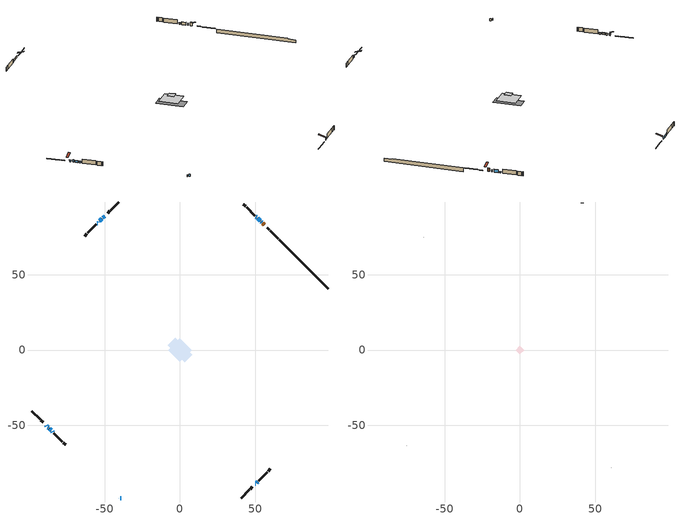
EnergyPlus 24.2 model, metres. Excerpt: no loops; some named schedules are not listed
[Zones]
conditioned space
 floor adiabatic (AdiabaticFloorConstruction): -7.66,0 0,7.66 7.66,0 0,-7.66 z0.61
 floor foundation (Slab1 construction): -8.08,3.25 -3.25,8.08 8.08,-3.25 3.25,-8.08 z-1.55
 wall outside (RimJoist1 construction): 40.66,-98.16 45.97,-92.85 / -98.16,-40.66 -92.85,-45.97 / -40.66,98.16 -45.97,92.85 / 65.18,73.65 59.86,78.96 z0.61:0.91
 wall outside (RimJoist2 construction): 46.63,-92.19 48.04,-90.78 / -92.19,-46.63 -90.78,-48.04 / -46.63,92.19 -48.04,90.78 / 59.21,79.61 57.79,81.03 z0.61:0.91
 wall outside (AdiabaticWallConstruction 1): 55.8,83.02 54.86,83.96 z0.61:2.64
 wall outside (AdiabaticWallConstruction): -40.66,-98.16 -40.6,-98.16 / -50.04,88.79 -51.2,87.62 / -51.86,86.96 -53.21,85.61 / -53.86,84.96 -54.05,84.77 / -54.71,84.11 -54.9,83.92 / -87.59,-51.23 -87.21,-51.61 / 54.2,84.62 53.82,85 / -39.68,-98.16 -38.91,-98.16 / 50.04,-88.79 50.23,-88.59 / 50.88,-87.94 51.56,-87.26 z0.61:1.83; -88.79,-50.04 -88.24,-50.58 / -84.82,-54 -84.28,-54.54 z0.61:1.37; -86.56,-52.27 -85.48,-53.35 z0.61:1.63; 53.17,85.65 51.55,87.27 z0.61:2.13; 50.9,87.93 50.35,88.47 z0.61:1.17
 wall outside (Wall1 construction): 52.21,-86.61 57.76,-81.06 / -83.62,-55.2 -78.07,-60.75 / -55.56,83.27 -61.11,77.72 / 49.7,89.12 44.15,94.67 z0.61:3.05
 wall outside (Wall2 construction): 58.42,-80.4 59.91,-78.91 / -77.42,-61.4 -75.93,-62.9 / -61.76,77.06 -63.25,75.57 / 43.49,95.33 42,96.82 z0.61:3.05
 wall foundation (FoundationWall1 construction): 65.83,72.99,-1.55 65.83,72.99,0.61 94.93,43.89,0.61 94.93,43.89,0.18 98.16,40.66,0.18 98.16,40.66,-1.55
 window (WindowConstruction 9): -40.66,-98.16 -40.6,-98.16 z0.61:1.83
 window (WindowConstruction 5): -50.04,88.78 -51.2,87.62 z0.61:1.83
 window (WindowConstruction 6): -51.86,86.96 -53.21,85.61 z0.61:1.83
 window (WindowConstruction 7): -88.78,-50.04 -88.25,-50.58 z0.61:1.37
 window (WindowConstruction 8): -53.87,84.96 -54.05,84.77 z0.61:1.83
 window (WindowConstruction 11): -54.71,84.11 -54.9,83.92 z0.61:1.83
 window (WindowConstruction 12): -87.59,-51.23 -87.21,-51.61 z0.61:1.83
 window (WindowConstruction 13): 54.2,84.62 53.82,85 z0.61:1.83
 window (WindowConstruction 10): -39.67,-98.16 -38.91,-98.16 z0.61:1.83
 window (WindowConstruction 14): 50.04,-88.78 50.23,-88.6 z0.61:1.83
 window (WindowConstruction): -86.55,-52.27 -85.48,-53.35 z0.61:1.62
 window (WindowConstruction 1): -84.82,-54 -84.28,-54.54 z0.61:1.37
 window (WindowConstruction 2): 53.17,85.65 51.55,87.27 z0.61:2.13
 window (WindowConstruction 3): 50.89,87.93 50.36,88.47 z0.61:1.17
 window (WindowConstruction 4): 50.88,-87.94 51.56,-87.27 z0.61:1.83
 door (Door): 55.8,83.02 54.86,83.96 z0.61:2.64
 ceiling adiabatic (AdiabaticFloorConstruction): 0,-7.66 7.66,0 0,7.66 -7.66,0 z0.61
attic - vented
 floor to conditioned space (Floor1 construction Reversed): -2.66,0 0,2.66 2.66,0 0,-2.66 z3.05
 wall outside (Wall3 construction): 60.57,-78.25 60.59,-78.23 / -75.27,-63.55 -75.24,-63.58 / -63.91,74.91 -63.94,74.88 / 41.34,97.48 41.32,97.51 z0.61:3.05
 roof outside (Roof1 construction): 49.38,-89.44,3.05 46.79,-86.85,4.27 46.11,-87.53,4.27 48.7,-90.12,3.05; -89.44,-49.38,3.05 -86.85,-46.79,4.27 -87.53,-46.11,4.27 -90.12,-48.7,3.05; -49.38,89.44,3.05 -46.79,86.85,4.27 -46.11,87.53,4.27 -48.7,90.12,3.05; 56.45,82.37,3.05 53.86,79.78,4.27 54.55,79.1,4.27 57.14,81.68,3.05
shading: -88.14,-50.68 -88.89,-49.93 -89.1,-50.14 -88.35,-50.89 z1.52; -85.37,-53.45 -86.66,-52.16 -86.87,-52.37 -85.58,-53.66 z1.77; -84.18,-54.65 -84.93,-53.9 -85.14,-54.11 -84.39,-54.86 z1.52; 51.45,87.38 53.27,85.55 53.48,85.76 51.66,87.59 z2.28; 50.25,88.57 51,87.82 51.21,88.03 50.46,88.78 z1.32
[Building]
Building 1: Terrain=Suburbs
[Site:Location]
London AP_ON: Latitude {deg}=43.03; Longitude {deg}=-81.15; Time Zone {hr}=-5; Elevation {m}=278; Keep Site Location Information=Yes
[Site:GroundTemperature:Shallow]
3.98693, 1.93205, 1.76749, 2.74264, 6.6573, 10.5537, 13.9317, 16.0716, 16.2534, 14.513, 11.2211, 7.44421
[Site:WaterMainsTemperature]
Calculation Method=Schedule; Temperature Schedule=mains temperature schedule
[Material] Roughness=Rough; Thermal Absorptance=0.9
Name | Thickness {m} | Conductivity {W/m-K} | Density {kg/m3} | Specific Heat {J/kg-K} | Solar Absorptance | Visible Absorptance
asphalt or fiberglass shingles | 0.00635 | 0.162714 | 1121.4 | 1465.45 | 0.4 | 0.4
ceiling stud and cavity | 0.1397 | 0.079977 | 65.682 | 1177.47 | 0.7 | 0.7
concrete 4.0 in. | 0.1016 | 1.803125 | 2242.8 | 837.4 | 0.7 | 0.7
concrete 8.0 in. | 0.2032 | 1.803125 | 2242.8 | 837.4 | 0.7 | 0.7
door material | 0.04445 | 0.327969 | 512.64 | 1214.23 | 0.7 | 0.7
floor covering | 0.0127 | 0.0433444 | 54.468 | 1339.84 | 0.6 | 0.6
floor rigid ins; wall rigid ins | 0.512978 | 0.029427 | 32.04 | 1214.23 | 0.7 | 0.7
floor stud and cavity | 0.1397 | 1.75129 | 37.0049 | 1207.88 | 0.7 | 0.7
furniture material conditioned space 1 | 0.1524 | 0.115458 | 640.8 | 1214.23 | 0.6 | 0.6
gypsum board | 0.0127 | 0.160291 | 801 | 837.4 | 0.6 | 0.6
osb sheathing 0.5 in. | 0.0127 | 0.115458 | 512.64 | 1214.23 | 0.7 | 0.7
osb sheathing 0.75 in. | 0.01905 | 0.115458 | 512.64 | 1214.23 | 0.7 | 0.7
rim joist stud and cavity | 0.0508 | 0.107068 | 50.32683 | 1063.81 | 0.6 | 0.6
rim joist stud and cavity 1 | 0.0508 | 0.194335 | 50.32683 | 1063.81 | 0.6 | 0.6
wall stud and cavity | 0.1397 | 0.0997969 | 139.0536 | 1170.24 | 0.7 | 0.7
wall stud and cavity 1 | 0.1397 | 0.117888 | 139.0536 | 1170.24 | 0.7 | 0.7
wall stud and cavity 2 | 0.0889 | 6.1454 | 50.32683 | 1063.81 | 0.6 | 0.6
wall stud and cavity 3 | 0.0889 | 0.380278 | 52.3479 | 1209.89 | 0.7 | 0.7
wall stud and cavity 4 | 0.0889 | 0.391764 | 83.0341 | 1211.67 | 0.7 | 0.7
wood siding | 0.0254 | 0.102417 | 544.68 | 1172.36 | 0.74 | 0.74
wood siding 1 | 0.00254 | 0.102417 | 544.68 | 1172.36 | 0.74 | 0.74
wood siding 2; wood siding 3; wood siding 4 | 0.0254 | 0.102417 | 544.68 | 1172.36 | 0.7 | 0.7
[WindowMaterial:SimpleGlazingSystem]
Name | U-Factor {W/m2-K} | Solar Heat Gain Coefficient
WindowMaterial | 3.28586 | 0.57
WindowMaterial 1 | 3.276206 | 0.46
WindowMaterial 2 | 3.28075 | 0.54
WindowMaterial 3 | 3.25804 | 0.43
WindowMaterial 4 | 3.290401 | 0.59
WindowMaterial 5 | 3.239299 | 0.39
WindowMaterial 6 | 3.15526 | 0.31
WindowMaterial 7 | 3.304596 | 0.64
[Construction]
AdiabaticFloorConstruction: floor stud and cavity, floor rigid ins, osb sheathing 0.75 in., floor covering
AdiabaticWallConstruction: wood siding 3, wall rigid ins, wall stud and cavity 3, gypsum board
AdiabaticWallConstruction 1: wood siding 4, wall rigid ins, wall stud and cavity 3, gypsum board
Door: door material
Floor1 construction Reversed: gypsum board, ceiling stud and cavity
FoundationWall1 construction: concrete 8.0 in.
furniture construction conditioned space 1: furniture material conditioned space 1
PartitionWallConstruction: gypsum board, wall stud and cavity 4, gypsum board
RimJoist1 construction: wood siding 2, rim joist stud and cavity
RimJoist2 construction: wood siding 2, rim joist stud and cavity 1
Roof1 construction: asphalt or fiberglass shingles
Slab1 construction: concrete 4.0 in.
Wall1 construction: wood siding, osb sheathing 0.5 in., wall stud and cavity, gypsum board
Wall2 construction: wood siding, osb sheathing 0.5 in., wall stud and cavity 1, gypsum board
Wall3 construction: wood siding 1, wall stud and cavity 2
WindowConstruction: WindowMaterial
WindowConstruction 1; WindowConstruction 7: WindowMaterial 1
WindowConstruction 10: WindowMaterial 7
WindowConstruction 11; WindowConstruction 12; WindowConstruction 13; WindowConstruction 14; WindowConstruction 8: WindowMaterial 5
WindowConstruction 2; WindowConstruction 4; WindowConstruction 6: WindowMaterial 2
WindowConstruction 3: WindowMaterial 3
WindowConstruction 5: WindowMaterial 4
WindowConstruction 9: WindowMaterial 6
[Zone] Multiplier=1; Part of Total Floor Area=Yes
Name | Volume {m3}
attic - vented | 2.80235
conditioned space | 552.6
[Space]
Name | Zone | Volume {m3}
attic - vented 1 | attic - vented | 2.80235
conditioned space 1 | conditioned space | 552.6
[ZoneInfiltration:EffectiveLeakageArea]
infil attic - vented 1: Zone or Space=attic - vented 1; Schedule=Always On Discrete; Effective Air Leakage Area {cm2}=617.018; Stack Coefficient=0.000254458; Wind Coefficient=1.07778e-05
[ZoneMixing]
whole house fan mix: Zone or Space=attic - vented; Schedule=Always On Continuous; Design Flow Rate Calculation Method=Flow/Zone; Design Flow Rate {m3/s}=0; Source Zone or Space=conditioned space
[SurfaceProperty:ExposedFoundationPerimeter]
Slab1: Exposed Perimeter Calculation Method=TotalExposedPerimeter; Total Exposed Perimeter {m}=45.721
[InternalMass] Zone or ZoneList=conditioned space; Space or SpaceList=conditioned space 1
Name | Construction | Surface Area {m2}
furniture mass conditioned space 1 | furniture construction conditioned space 1 | 90.7321
partition wall mass | PartitionWallConstruction | 226.83
[Lights]
interior lighting: Zone or ZoneList or Space or SpaceList=conditioned space 1; Schedule=interior lighting schedule; Design Level Calculation Method=LightingLevel; Lighting Level {W}=343.2; Return Air Fraction=0; Fraction Radiant=0.6; Fraction Visible=0.2; Fraction Replaceable=1
[People]
occupants: Zone or ZoneList or Space or SpaceList=conditioned space 1; Number of People Schedule=occupants schedule; Number of People Calculation Method=People; Number of People=3; Fraction Radiant=0.314171; Sensible Heat Fraction=0.56303; Activity Level Schedule=occupants activity schedule; Carbon Dioxide Generation Rate {m3/s-W}=0; Enable ASHRAE 55 Comfort Warnings=No; Mean Radiant Temperature Calculation Type=EnclosureAveraged
[ElectricEquipment] Zone or ZoneList or Space or SpaceList=conditioned space 1; Design Level Calculation Method=EquipmentLevel
Name | Schedule | Design Level {W} | Fraction Latent | Fraction Radiant | Fraction Lost
clothes dryer | clothes dryer schedule | 140.772 | 0.015 | 0.081 | 0.85
clothes washer | clothes washer schedule | 32.1985 | 0.03 | 0.162 | 0.7
cooking range | cooking range schedule | 215.147 | 0.08 | 0.432 | 0.2
dishwasher | dishwasher schedule | 66.8632 | 0.3 | 0.18 | 0.4
fridge | fridge schedule | 72.9452 | 0 | 0.6 | 0
mech vent bath fan 0 | mech vent bath fan 0 schedule | 50.2 | 0 | 0 | 1
mech vent house fan | mech vent house fan schedule | 0 | 0 | 0 | 1
mech vent house fan cfis | mech vent house fan cfis schedule | 0 | 0 | 0 | 0
mech vent range fan 0 | mech vent range fan 0 schedule | 57 | 0 | 0 | 1
misc plug loads | misc plug loads schedule | 494.7 | 0.045 | 0.513 | 0.1
whole house fan | Always On Discrete | 0 | 0 | 0 | 1
[OtherEquipment] Zone or ZoneList or Space or SpaceList=conditioned space 1; Design Level Calculation Method=EquipmentLevel
Name | Fuel Type | Schedule | Design Level {W} | Fraction Latent | Fraction Radiant | Fraction Lost
clothes dryer 1 | Electricity | clothes dryer schedule | 0 | 0.015 | 0.081 | 0.85
cooking range 1 | Electricity | cooking range schedule | 0 | 0.08 | 0.432 | 0.2
general water use latent | None | general water use schedule | 62.594 | 1 | 0 | 0
general water use sensible | None | general water use schedule | -61.6891 | 0 | 0.6 | 0
mech vent house fan latent load | None | Always On Discrete | 0 | 1 | 0 | 0
mech vent house fan sensible load | None | Always On Discrete | 0 | 0 | 0 | 0
water heater energy adjustment1 | Electricity | Always On Discrete | 0.01 | 0 | 0 | 1
[ZoneInfiltration:DesignFlowRate] Zone or ZoneList or Space or SpaceList=conditioned space 1; Schedule=Always On Discrete; Design Flow Rate Calculation Method=Flow/Zone; Design Flow Rate {m3/s}=0
infil flow; natural vent flow; whole house fan flow
[Foundation:Kiva]
Foundation Kiva 1: Initial Indoor Air Temperature {C}=18; Wall Height Above Grade {m}=0.609996; Wall Depth Below Slab {m}=0.2032
[Foundation:Kiva:Settings]
Soil Conductivity {W/m-K}=0.849921; Soil Density {kg/m3}=1842.3; Soil Specific Heat {J/kg-K}=418.7; Ground Solar Absorptivity=0.9; Ground Thermal Absorptivity=0.9; Ground Surface Roughness {m}=0.03; Far-Field Width {m}=40; Deep-Ground Boundary Condition=ZeroFlux; Deep-Ground Depth {m}=40; Minimum Cell Dimension {m}=0.2; Maximum Cell Growth Coefficient=3; Simulation Timestep=Timestep
[Exterior:Lights]
exterior lighting: Schedule=exterior lighting schedule; Design Level {W}=75.6
[Schedule:Constant]
Name | Hourly Value
Always On Continuous; mech vent house fan schedule; mech vent house fan cfis schedule; Always On Discrete | 1
occupants activity schedule | 117.228
fridge schedule | 0
[Schedule:Week:Daily]
interior lighting schedule Week Rule - Jan1-Jan27: interior lighting schedule day, interior lighting schedule day, interior lighting schedule day, interior lighting schedule day, interior lighting schedule day, interior lighting schedule day, interior lighting schedule day, interior lighting schedule default day, interior lighting schedule default day, interior lighting schedule default day, interior lighting schedule default day, interior lighting schedule default day
interior lighting schedule Week Rule - Jan28-Feb3: interior lighting schedule day, interior lighting schedule day, interior lighting schedule day, interior lighting schedule day, interior lighting schedule day 1, interior lighting schedule day 1, interior lighting schedule day 1, interior lighting schedule default day, interior lighting schedule default day, interior lighting schedule default day, interior lighting schedule default day, interior lighting schedule default day
interior lighting schedule Week Rule - Feb4-Feb24: interior lighting schedule day 1, interior lighting schedule day 1, interior lighting schedule day 1, interior lighting schedule day 1, interior lighting schedule day 1, interior lighting schedule day 1, interior lighting schedule day 1, interior lighting schedule default day, interior lighting schedule default day, interior lighting schedule default day, interior lighting schedule default day, interior lighting schedule default day
interior lighting schedule Week Rule - Feb25-Mar3: interior lighting schedule day 1, interior lighting schedule day 1, interior lighting schedule day 1, interior lighting schedule day 1, interior lighting schedule day 2, interior lighting schedule day 2, interior lighting schedule day 2, interior lighting schedule default day, interior lighting schedule default day, interior lighting schedule default day, interior lighting schedule default day, interior lighting schedule default day
interior lighting schedule Week Rule - Mar4-Mar31: interior lighting schedule day 2, interior lighting schedule day 2, interior lighting schedule day 2, interior lighting schedule day 2, interior lighting schedule day 2, interior lighting schedule day 2, interior lighting schedule day 2, interior lighting schedule default day, interior lighting schedule default day, interior lighting schedule default day, interior lighting schedule default day, interior lighting schedule default day
interior lighting schedule Week Rule - Apr1-Apr28: interior lighting schedule day 3, interior lighting schedule day 3, interior lighting schedule day 3, interior lighting schedule day 3, interior lighting schedule day 3, interior lighting schedule day 3, interior lighting schedule day 3, interior lighting schedule default day, interior lighting schedule default day, interior lighting schedule default day, interior lighting schedule default day, interior lighting schedule default day
interior lighting schedule Week Rule - Apr29-May5: interior lighting schedule day 3, interior lighting schedule day 3, interior lighting schedule day 4, interior lighting schedule day 4, interior lighting schedule day 4, interior lighting schedule day 4, interior lighting schedule day 4, interior lighting schedule default day, interior lighting schedule default day, interior lighting schedule default day, interior lighting schedule default day, interior lighting schedule default day
interior lighting schedule Week Rule - May6-May26: interior lighting schedule day 4, interior lighting schedule day 4, interior lighting schedule day 4, interior lighting schedule day 4, interior lighting schedule day 4, interior lighting schedule day 4, interior lighting schedule day 4, interior lighting schedule default day, interior lighting schedule default day, interior lighting schedule default day, interior lighting schedule default day, interior lighting schedule default day
interior lighting schedule Week Rule - May27-Jun2: interior lighting schedule day 4, interior lighting schedule day 4, interior lighting schedule day 4, interior lighting schedule day 4, interior lighting schedule day 4, interior lighting schedule day 5, interior lighting schedule day 5, interior lighting schedule default day, interior lighting schedule default day, interior lighting schedule default day, interior lighting schedule default day, interior lighting schedule default day
interior lighting schedule Week Rule - Jun3-Jun30: interior lighting schedule day 5, interior lighting schedule day 5, interior lighting schedule day 5, interior lighting schedule day 5, interior lighting schedule day 5, interior lighting schedule day 5, interior lighting schedule day 5, interior lighting schedule default day, interior lighting schedule default day, interior lighting schedule default day, interior lighting schedule default day, interior lighting schedule default day
interior lighting schedule Week Rule - Jul1-Jul28: interior lighting schedule day 6, interior lighting schedule day 6, interior lighting schedule day 6, interior lighting schedule day 6, interior lighting schedule day 6, interior lighting schedule day 6, interior lighting schedule day 6, interior lighting schedule default day, interior lighting schedule default day, interior lighting schedule default day, interior lighting schedule default day, interior lighting schedule default day
interior lighting schedule Week Rule - Jul29-Aug4: interior lighting schedule day 6, interior lighting schedule day 6, interior lighting schedule day 6, interior lighting schedule day 7, interior lighting schedule day 7, interior lighting schedule day 7, interior lighting schedule day 7, interior lighting schedule default day, interior lighting schedule default day, interior lighting schedule default day, interior lighting schedule default day, interior lighting schedule default day
interior lighting schedule Week Rule - Aug5-Aug25: interior lighting schedule day 7, interior lighting schedule day 7, interior lighting schedule day 7, interior lighting schedule day 7, interior lighting schedule day 7, interior lighting schedule day 7, interior lighting schedule day 7, interior lighting schedule default day, interior lighting schedule default day, interior lighting schedule default day, interior lighting schedule default day, interior lighting schedule default day
interior lighting schedule Week Rule - Aug26-Sep1: interior lighting schedule day 7, interior lighting schedule day 7, interior lighting schedule day 7, interior lighting schedule day 7, interior lighting schedule day 7, interior lighting schedule day 7, interior lighting schedule day 8, interior lighting schedule default day, interior lighting schedule default day, interior lighting schedule default day, interior lighting schedule default day, interior lighting schedule default day
interior lighting schedule Week Rule - Sep2-Sep29: interior lighting schedule day 8, interior lighting schedule day 8, interior lighting schedule day 8, interior lighting schedule day 8, interior lighting schedule day 8, interior lighting schedule day 8, interior lighting schedule day 8, interior lighting schedule default day, interior lighting schedule default day, interior lighting schedule default day, interior lighting schedule default day, interior lighting schedule default day
interior lighting schedule Week Rule - Sep30-Oct6: interior lighting schedule day 8, interior lighting schedule day 9, interior lighting schedule day 9, interior lighting schedule day 9, interior lighting schedule day 9, interior lighting schedule day 9, interior lighting schedule day 9, interior lighting schedule default day, interior lighting schedule default day, interior lighting schedule default day, interior lighting schedule default day, interior lighting schedule default day
interior lighting schedule Week Rule - Oct7-Oct27: interior lighting schedule day 9, interior lighting schedule day 9, interior lighting schedule day 9, interior lighting schedule day 9, interior lighting schedule day 9, interior lighting schedule day 9, interior lighting schedule day 9, interior lighting schedule default day, interior lighting schedule default day, interior lighting schedule default day, interior lighting schedule default day, interior lighting schedule default day
interior lighting schedule Week Rule - Oct28-Nov3: interior lighting schedule day 9, interior lighting schedule day 9, interior lighting schedule day 9, interior lighting schedule day 9, interior lighting schedule day 10, interior lighting schedule day 10, interior lighting schedule day 10, interior lighting schedule default day, interior lighting schedule default day, interior lighting schedule default day, interior lighting schedule default day, interior lighting schedule default day
interior lighting schedule Week Rule - Nov4-Nov24: interior lighting schedule day 10, interior lighting schedule day 10, interior lighting schedule day 10, interior lighting schedule day 10, interior lighting schedule day 10, interior lighting schedule day 10, interior lighting schedule day 10, interior lighting schedule default day, interior lighting schedule default day, interior lighting schedule default day, interior lighting schedule default day, interior lighting schedule default day
interior lighting schedule Week Rule - Nov25-Dec1: interior lighting schedule day 10, interior lighting schedule day 10, interior lighting schedule day 10, interior lighting schedule day 10, interior lighting schedule day 10, interior lighting schedule day 10, interior lighting schedule day 11, interior lighting schedule default day, interior lighting schedule default day, interior lighting schedule default day, interior lighting schedule default day, interior lighting schedule default day
interior lighting schedule Week Rule - Dec2-Dec31: interior lighting schedule day 11, interior lighting schedule day 11, interior lighting schedule day 11, interior lighting schedule day 11, interior lighting schedule day 11, interior lighting schedule day 11, interior lighting schedule day 11, interior lighting schedule default day, interior lighting schedule default day, interior lighting schedule default day, interior lighting schedule default day, interior lighting schedule default day
occupants schedule Week Rule - Jan1-Dec31: occupants schedule day, occupants schedule day, occupants schedule day, occupants schedule day, occupants schedule day, occupants schedule day, occupants schedule day, occupants schedule default day, occupants schedule default day, occupants schedule default day, occupants schedule default day, occupants schedule default day
clothes dryer schedule Week Rule - Jan1-Dec31: clothes dryer schedule day, clothes dryer schedule day, clothes dryer schedule day, clothes dryer schedule day, clothes dryer schedule day, clothes dryer schedule day, clothes dryer schedule day, clothes dryer schedule default day, clothes dryer schedule default day, clothes dryer schedule default day, clothes dryer schedule default day, clothes dryer schedule default day
clothes washer schedule Week Rule - Jan1-Dec31: clothes washer schedule day, clothes washer schedule day, clothes washer schedule day, clothes washer schedule day, clothes washer schedule day, clothes washer schedule day, clothes washer schedule day, clothes washer schedule default day, clothes washer schedule default day, clothes washer schedule default day, clothes washer schedule default day, clothes washer schedule default day
cooking range schedule Week Rule - Jan1-Dec31: cooking range schedule day, cooking range schedule day, cooking range schedule day, cooking range schedule day, cooking range schedule day, cooking range schedule day, cooking range schedule day, cooking range schedule default day, cooking range schedule default day, cooking range schedule default day, cooking range schedule default day, cooking range schedule default day
dishwasher schedule Week Rule - Jan1-Dec31: dishwasher schedule day, dishwasher schedule day, dishwasher schedule day, dishwasher schedule day, dishwasher schedule day, dishwasher schedule day, dishwasher schedule day, dishwasher schedule default day, dishwasher schedule default day, dishwasher schedule default day, dishwasher schedule default day, dishwasher schedule default day
mech vent bath fan 0 schedule Week Rule - Jan1-Dec31: mech vent bath fan 0 schedule day, mech vent bath fan 0 schedule day, mech vent bath fan 0 schedule day, mech vent bath fan 0 schedule day, mech vent bath fan 0 schedule day, mech vent bath fan 0 schedule day, mech vent bath fan 0 schedule day, mech vent bath fan 0 schedule default day, mech vent bath fan 0 schedule default day, mech vent bath fan 0 schedule default day, mech vent bath fan 0 schedule default day, mech vent bath fan 0 schedule default day
mech vent range fan 0 schedule Week Rule - Jan1-Dec31: mech vent range fan 0 schedule day, mech vent range fan 0 schedule day, mech vent range fan 0 schedule day, mech vent range fan 0 schedule day, mech vent range fan 0 schedule day, mech vent range fan 0 schedule day, mech vent range fan 0 schedule day, mech vent range fan 0 schedule default day, mech vent range fan 0 schedule default day, mech vent range fan 0 schedule default day, mech vent range fan 0 schedule default day, mech vent range fan 0 schedule default day
misc plug loads schedule Week Rule - Jan1-Dec31: misc plug loads schedule day, misc plug loads schedule day, misc plug loads schedule day, misc plug loads schedule day, misc plug loads schedule day, misc plug loads schedule day, misc plug loads schedule day, misc plug loads schedule default day, misc plug loads schedule default day, misc plug loads schedule default day, misc plug loads schedule default day, misc plug loads schedule default day
general water use schedule Week Rule - Jan1-Dec31: general water use schedule day, general water use schedule day, general water use schedule day, general water use schedule day, general water use schedule day, general water use schedule day, general water use schedule day, general water use schedule default day, general water use schedule default day, general water use schedule default day, general water use schedule default day, general water use schedule default day
exterior lighting schedule Week Rule - Jan1-Jan27: exterior lighting schedule day, exterior lighting schedule day, exterior lighting schedule day, exterior lighting schedule day, exterior lighting schedule day, exterior lighting schedule day, exterior lighting schedule day, exterior lighting schedule default day, exterior lighting schedule default day, exterior lighting schedule default day, exterior lighting schedule default day, exterior lighting schedule default day
exterior lighting schedule Week Rule - Jan28-Feb3: exterior lighting schedule day, exterior lighting schedule day, exterior lighting schedule day, exterior lighting schedule day, exterior lighting schedule day 1, exterior lighting schedule day 1, exterior lighting schedule day 1, exterior lighting schedule default day, exterior lighting schedule default day, exterior lighting schedule default day, exterior lighting schedule default day, exterior lighting schedule default day
exterior lighting schedule Week Rule - Feb4-Feb24: exterior lighting schedule day 1, exterior lighting schedule day 1, exterior lighting schedule day 1, exterior lighting schedule day 1, exterior lighting schedule day 1, exterior lighting schedule day 1, exterior lighting schedule day 1, exterior lighting schedule default day, exterior lighting schedule default day, exterior lighting schedule default day, exterior lighting schedule default day, exterior lighting schedule default day
exterior lighting schedule Week Rule - Feb25-Mar3: exterior lighting schedule day 1, exterior lighting schedule day 1, exterior lighting schedule day 1, exterior lighting schedule day 1, exterior lighting schedule day 2, exterior lighting schedule day 2, exterior lighting schedule day 2, exterior lighting schedule default day, exterior lighting schedule default day, exterior lighting schedule default day, exterior lighting schedule default day, exterior lighting schedule default day
exterior lighting schedule Week Rule - Mar4-Mar31: exterior lighting schedule day 2, exterior lighting schedule day 2, exterior lighting schedule day 2, exterior lighting schedule day 2, exterior lighting schedule day 2, exterior lighting schedule day 2, exterior lighting schedule day 2, exterior lighting schedule default day, exterior lighting schedule default day, exterior lighting schedule default day, exterior lighting schedule default day, exterior lighting schedule default day
exterior lighting schedule Week Rule - Apr1-Apr28: exterior lighting schedule day 3, exterior lighting schedule day 3, exterior lighting schedule day 3, exterior lighting schedule day 3, exterior lighting schedule day 3, exterior lighting schedule day 3, exterior lighting schedule day 3, exterior lighting schedule default day, exterior lighting schedule default day, exterior lighting schedule default day, exterior lighting schedule default day, exterior lighting schedule default day
exterior lighting schedule Week Rule - Apr29-May5: exterior lighting schedule day 3, exterior lighting schedule day 3, exterior lighting schedule day 4, exterior lighting schedule day 4, exterior lighting schedule day 4, exterior lighting schedule day 4, exterior lighting schedule day 4, exterior lighting schedule default day, exterior lighting schedule default day, exterior lighting schedule default day, exterior lighting schedule default day, exterior lighting schedule default day
exterior lighting schedule Week Rule - May6-May26: exterior lighting schedule day 4, exterior lighting schedule day 4, exterior lighting schedule day 4, exterior lighting schedule day 4, exterior lighting schedule day 4, exterior lighting schedule day 4, exterior lighting schedule day 4, exterior lighting schedule default day, exterior lighting schedule default day, exterior lighting schedule default day, exterior lighting schedule default day, exterior lighting schedule default day
exterior lighting schedule Week Rule - May27-Jun2: exterior lighting schedule day 4, exterior lighting schedule day 4, exterior lighting schedule day 4, exterior lighting schedule day 4, exterior lighting schedule day 4, exterior lighting schedule day 5, exterior lighting schedule day 5, exterior lighting schedule default day, exterior lighting schedule default day, exterior lighting schedule default day, exterior lighting schedule default day, exterior lighting schedule default day
exterior lighting schedule Week Rule - Jun3-Jun30: exterior lighting schedule day 5, exterior lighting schedule day 5, exterior lighting schedule day 5, exterior lighting schedule day 5, exterior lighting schedule day 5, exterior lighting schedule day 5, exterior lighting schedule day 5, exterior lighting schedule default day, exterior lighting schedule default day, exterior lighting schedule default day, exterior lighting schedule default day, exterior lighting schedule default day
exterior lighting schedule Week Rule - Jul1-Jul28: exterior lighting schedule day 6, exterior lighting schedule day 6, exterior lighting schedule day 6, exterior lighting schedule day 6, exterior lighting schedule day 6, exterior lighting schedule day 6, exterior lighting schedule day 6, exterior lighting schedule default day, exterior lighting schedule default day, exterior lighting schedule default day, exterior lighting schedule default day, exterior lighting schedule default day
exterior lighting schedule Week Rule - Jul29-Aug4: exterior lighting schedule day 6, exterior lighting schedule day 6, exterior lighting schedule day 6, exterior lighting schedule day 7, exterior lighting schedule day 7, exterior lighting schedule day 7, exterior lighting schedule day 7, exterior lighting schedule default day, exterior lighting schedule default day, exterior lighting schedule default day, exterior lighting schedule default day, exterior lighting schedule default day
exterior lighting schedule Week Rule - Aug5-Aug25: exterior lighting schedule day 7, exterior lighting schedule day 7, exterior lighting schedule day 7, exterior lighting schedule day 7, exterior lighting schedule day 7, exterior lighting schedule day 7, exterior lighting schedule day 7, exterior lighting schedule default day, exterior lighting schedule default day, exterior lighting schedule default day, exterior lighting schedule default day, exterior lighting schedule default day
exterior lighting schedule Week Rule - Aug26-Sep1: exterior lighting schedule day 7, exterior lighting schedule day 7, exterior lighting schedule day 7, exterior lighting schedule day 7, exterior lighting schedule day 7, exterior lighting schedule day 7, exterior lighting schedule day 8, exterior lighting schedule default day, exterior lighting schedule default day, exterior lighting schedule default day, exterior lighting schedule default day, exterior lighting schedule default day
exterior lighting schedule Week Rule - Sep2-Sep29: exterior lighting schedule day 8, exterior lighting schedule day 8, exterior lighting schedule day 8, exterior lighting schedule day 8, exterior lighting schedule day 8, exterior lighting schedule day 8, exterior lighting schedule day 8, exterior lighting schedule default day, exterior lighting schedule default day, exterior lighting schedule default day, exterior lighting schedule default day, exterior lighting schedule default day
exterior lighting schedule Week Rule - Sep30-Oct6: exterior lighting schedule day 8, exterior lighting schedule day 9, exterior lighting schedule day 9, exterior lighting schedule day 9, exterior lighting schedule day 9, exterior lighting schedule day 9, exterior lighting schedule day 9, exterior lighting schedule default day, exterior lighting schedule default day, exterior lighting schedule default day, exterior lighting schedule default day, exterior lighting schedule default day
exterior lighting schedule Week Rule - Oct7-Oct27: exterior lighting schedule day 9, exterior lighting schedule day 9, exterior lighting schedule day 9, exterior lighting schedule day 9, exterior lighting schedule day 9, exterior lighting schedule day 9, exterior lighting schedule day 9, exterior lighting schedule default day, exterior lighting schedule default day, exterior lighting schedule default day, exterior lighting schedule default day, exterior lighting schedule default day
exterior lighting schedule Week Rule - Oct28-Nov3: exterior lighting schedule day 9, exterior lighting schedule day 9, exterior lighting schedule day 9, exterior lighting schedule day 9, exterior lighting schedule day 10, exterior lighting schedule day 10, exterior lighting schedule day 10, exterior lighting schedule default day, exterior lighting schedule default day, exterior lighting schedule default day, exterior lighting schedule default day, exterior lighting schedule default day
exterior lighting schedule Week Rule - Nov4-Nov24: exterior lighting schedule day 10, exterior lighting schedule day 10, exterior lighting schedule day 10, exterior lighting schedule day 10, exterior lighting schedule day 10, exterior lighting schedule day 10, exterior lighting schedule day 10, exterior lighting schedule default day, exterior lighting schedule default day, exterior lighting schedule default day, exterior lighting schedule default day, exterior lighting schedule default day
exterior lighting schedule Week Rule - Nov25-Dec1: exterior lighting schedule day 10, exterior lighting schedule day 10, exterior lighting schedule day 10, exterior lighting schedule day 10, exterior lighting schedule day 10, exterior lighting schedule day 10, exterior lighting schedule day 11, exterior lighting schedule default day, exterior lighting schedule default day, exterior lighting schedule default day, exterior lighting schedule default day, exterior lighting schedule default day
[Schedule:Year]
interior lighting schedule: interior lighting schedule Week Rule - Jan1-Jan27, 1, 1, 1, 27, interior lighting schedule Week Rule - Jan28-Feb3, 1, 28, 2, 3, interior lighting schedule Week Rule - Feb4-Feb24, 2, 4, 2, 24, interior lighting schedule Week Rule - Feb25-Mar3, 2, 25, 3, 3, interior lighting schedule Week Rule - Mar4-Mar31, 3, 4, 3, 31, interior lighting schedule Week Rule - Apr1-Apr28, 4, 1, 4, 28, interior lighting schedule Week Rule - Apr29-May5, 4, 29, 5, 5, interior lighting schedule Week Rule - May6-May26, 5, 6, 5, 26, interior lighting schedule Week Rule - May27-Jun2, 5, 27, 6, 2, interior lighting schedule Week Rule - Jun3-Jun30, 6, 3, 6, 30, interior lighting schedule Week Rule - Jul1-Jul28, 7, 1, 7, 28, interior lighting schedule Week Rule - Jul29-Aug4, 7, 29, 8, 4, interior lighting schedule Week Rule - Aug5-Aug25, 8, 5, 8, 25, interior lighting schedule Week Rule - Aug26-Sep1, 8, 26, 9, 1, interior lighting schedule Week Rule - Sep2-Sep29, 9, 2, 9, 29, interior lighting schedule Week Rule - Sep30-Oct6, 9, 30, 10, 6, interior lighting schedule Week Rule - Oct7-Oct27, 10, 7, 10, 27, interior lighting schedule Week Rule - Oct28-Nov3, 10, 28, 11, 3, interior lighting schedule Week Rule - Nov4-Nov24, 11, 4, 11, 24, interior lighting schedule Week Rule - Nov25-Dec1, 11, 25, 12, 1, interior lighting schedule Week Rule - Dec2-Dec31, 12, 2, 12, 31
occupants schedule: occupants schedule Week Rule - Jan1-Dec31, 1, 1, 12, 31
clothes dryer schedule: clothes dryer schedule Week Rule - Jan1-Dec31, 1, 1, 12, 31
clothes washer schedule: clothes washer schedule Week Rule - Jan1-Dec31, 1, 1, 12, 31
cooking range schedule: cooking range schedule Week Rule - Jan1-Dec31, 1, 1, 12, 31
dishwasher schedule: dishwasher schedule Week Rule - Jan1-Dec31, 1, 1, 12, 31
mech vent bath fan 0 schedule: mech vent bath fan 0 schedule Week Rule - Jan1-Dec31, 1, 1, 12, 31
mech vent range fan 0 schedule: mech vent range fan 0 schedule Week Rule - Jan1-Dec31, 1, 1, 12, 31
misc plug loads schedule: misc plug loads schedule Week Rule - Jan1-Dec31, 1, 1, 12, 31
general water use schedule: general water use schedule Week Rule - Jan1-Dec31, 1, 1, 12, 31
exterior lighting schedule: exterior lighting schedule Week Rule - Jan1-Jan27, 1, 1, 1, 27, exterior lighting schedule Week Rule - Jan28-Feb3, 1, 28, 2, 3, exterior lighting schedule Week Rule - Feb4-Feb24, 2, 4, 2, 24, exterior lighting schedule Week Rule - Feb25-Mar3, 2, 25, 3, 3, exterior lighting schedule Week Rule - Mar4-Mar31, 3, 4, 3, 31, exterior lighting schedule Week Rule - Apr1-Apr28, 4, 1, 4, 28, exterior lighting schedule Week Rule - Apr29-May5, 4, 29, 5, 5, exterior lighting schedule Week Rule - May6-May26, 5, 6, 5, 26, exterior lighting schedule Week Rule - May27-Jun2, 5, 27, 6, 2, exterior lighting schedule Week Rule - Jun3-Jun30, 6, 3, 6, 30, exterior lighting schedule Week Rule - Jul1-Jul28, 7, 1, 7, 28, exterior lighting schedule Week Rule - Jul29-Aug4, 7, 29, 8, 4, exterior lighting schedule Week Rule - Aug5-Aug25, 8, 5, 8, 25, exterior lighting schedule Week Rule - Aug26-Sep1, 8, 26, 9, 1, exterior lighting schedule Week Rule - Sep2-Sep29, 9, 2, 9, 29, exterior lighting schedule Week Rule - Sep30-Oct6, 9, 30, 10, 6, exterior lighting schedule Week Rule - Oct7-Oct27, 10, 7, 10, 27, exterior lighting schedule Week Rule - Oct28-Nov3, 10, 28, 11, 3, exterior lighting schedule Week Rule - Nov4-Nov24, 11, 4, 11, 24, exterior lighting schedule Week Rule - Nov25-Dec1, 11, 25, 12, 1, exterior lighting schedule Week Rule - Dec2-Dec31, 12, 2, 12, 31
[Schedule:Compact]
mains temperature schedule: Through: 01/01, For: AllDays, Until: 24:00, 7.96722, Through: 01/02, For: AllDays, Until: 24:00, 7.89722, Through: 01/03, For: AllDays, Until: 24:00, 7.82778, Through: 01/04, For: AllDays, Until: 24:00, 7.76, Through: 01/05, For: AllDays, Until: 24:00, 7.69333, Through: 01/06, For: AllDays, Until: 24:00, 7.62778, Through: 01/07, For: AllDays, Until: 24:00, 7.56389, Through: 01/08, For: AllDays, Until: 24:00, 7.50167, Through: 01/09, For: AllDays, Until: 24:00, 7.44056, Through: 01/10, For: AllDays, Until: 24:00, 7.38056, Through: 01/11, For: AllDays, Until: 24:00, 7.32222, Through: 01/12, For: AllDays, Until: 24:00, 7.26556, Through: 01/13, For: AllDays, Until: 24:00, 7.21, Through: 01/14, For: AllDays, Until: 24:00, 7.15556, Through: 01/15, For: AllDays, Until: 24:00, 7.10333, Through: 01/16, For: AllDays, Until: 24:00, 7.05222, Through: 01/17, For: AllDays, Until: 24:00, 7.00278, Through: 01/18, For: AllDays, Until: 24:00, 6.955, Through: 01/19, For: AllDays, Until: 24:00, 6.90833, Through: 01/20, For: AllDays, Until: 24:00, 6.86389, Through: 01/21, For: AllDays, Until: 24:00, 6.82056, Through: 01/22, For: AllDays, Until: 24:00, 6.77889, Through: 01/23, For: AllDays, Until: 24:00, 6.73889, Through: 01/24, For: AllDays, Until: 24:00, 6.7, Through: 01/25, For: AllDays, Until: 24:00, 6.66333, Through: 01/26, For: AllDays, Until: 24:00, 6.62833, Through: 01/27, For: AllDays, Until: 24:00, 6.59444, Through: 01/28, For: AllDays, Until: 24:00, 6.56278, Through: 01/29, For: AllDays, Until: 24:00, 6.53222, Through: 01/30, For: AllDays, Until: 24:00, 6.50389, Through: 01/31, For: AllDays, Until: 24:00, 6.47722, Through: 02/01, For: AllDays, Until: 24:00, 6.45167, Through: 02/02, For: AllDays, Until: 24:00, 6.42833, Through: 02/03, For: AllDays, Until: 24:00, 6.40667, Through: 02/04, For: AllDays, Until: 24:00, 6.38611, Through: 02/05, For: AllDays, Until: 24:00, 6.36778, Through: 02/06, For: AllDays, Until: 24:00, 6.35111, Through: 02/07, For: AllDays, Until: 24:00, 6.33611, Through: 02/08, For: AllDays, Until: 24:00, 6.32333, Through: 02/09, For: AllDays, Until: 24:00, 6.31167, Through: 02/10, For: AllDays, Until: 24:00, 6.30222, Through: 02/11, For: AllDays, Until: 24:00, 6.29389, Through: 02/12, For: AllDays, Until: 24:00, 6.28778, Through: 02/13, For: AllDays, Until: 24:00, 6.28333, Through: 02/14, For: AllDays, Until: 24:00, 6.28056, Through: 02/15, For: AllDays, Until: 24:00, 6.27944, Through: 02/16, For: AllDays, Until: 24:00, 6.28, Through: 02/17, For: AllDays, Until: 24:00, 6.28278, Through: 02/18, For: AllDays, Until: 24:00, 6.28722, Through: 02/19, For: AllDays, Until: 24:00, 6.29278, Through: 02/20, For: AllDays, Until: 24:00, 6.30056, Through: 02/21, For: AllDays, Until: 24:00, 6.31, Through: 02/22, For: AllDays, Until: 24:00, 6.32111, Through: 02/23, For: AllDays, Until: 24:00, 6.33444, Through: 02/24, For: AllDays, Until: 24:00, 6.34889, Through: 02/25, For: AllDays, Until: 24:00, 6.36556, Through: 02/26, For: AllDays, Until: 24:00, 6.38333, Through: 02/27, For: AllDays, Until: 24:00, 6.40333, Through: 02/28, For: AllDays, Until: 24:00, 6.425, Through: 03/01, For: AllDays, Until: 24:00, 6.44833, Through: 03/02, For: AllDays, Until: 24:00, 6.47278, Through: 03/03, For: AllDays, Until: 24:00, 6.49944, Through: 03/04, For: AllDays, Until: 24:00, 6.52778, Through: 03/05, For: AllDays, Until: 24:00, 6.55778, Through: 03/06, For: AllDays, Until: 24:00, 6.58944, Through: 03/07, For: AllDays, Until: 24:00, 6.62278, Through: 03/08, For: AllDays, Until: 24:00, 6.65778, Through: 03/09, For: AllDays, Until: 24:00, 6.69444, Through: 03/10, For: AllDays, Until: 24:00, 6.73278, Through: 03/11, For: AllDays, Until: 24:00, 6.77278, Through: 03/12, For: AllDays, Until: 24:00, 6.81389, Through: 03/13, For: AllDays, Until: 24:00, 6.85722, Through: 03/14, For: AllDays, Until: 24:00, 6.90167, Through: 03/15, For: AllDays, Until: 24:00, 6.94778, Through: 03/16, For: AllDays, Until: 24:00, 6.99556, Through: 03/17, For: AllDays, Until: 24:00, 7.045, Through: 03/18, For: AllDays, Until: 24:00, 7.09556, Through: 03/19, For: AllDays, Until: 24:00, 7.14778, Through: 03/20, For: AllDays, Until: 24:00, 7.20167, Through: 03/21, For: AllDays, Until: 24:00, 7.25667, Through: 03/22, For: AllDays, Until: 24:00, 7.31333, Through: 03/23, For: AllDays, Until: 24:00, 7.37167, Through: 03/24, For: AllDays, Until: 24:00, 7.43111, Through: 03/25, For: AllDays, Until: 24:00, 7.49222, Through: 03/26, For: AllDays, Until: 24:00, 7.55444, Through: 03/27, For: AllDays, Until: 24:00, 7.61833, Through: 03/28, For: AllDays, Until: 24:00, 7.68333, Through: 03/29, For: AllDays, Until: 24:00, 7.74944, Through: 03/30, For: AllDays, Until: 24:00, 7.81722, Through: 03/31, For: AllDays, Until: 24:00, 7.88667, Through: 04/01, For: AllDays, Until: 24:00, 7.95667, Through: 04/02, For: AllDays, Until: 24:00, 8.02833, Through: 04/03, For: AllDays, Until: 24:00, 8.10111, Through: 04/04, For: AllDays, Until: 24:00, 8.175, Through: 04/05, For: AllDays, Until: 24:00, 8.25, Through: 04/06, For: AllDays, Until: 24:00, 8.32667, Through: 04/07, For: AllDays, Until: 24:00, 8.40389, Through: 04/08, For: AllDays, Until: 24:00, 8.48278, Through: 04/09, For: AllDays, Until: 24:00, 8.56222, Through: 04/10, For: AllDays, Until: 24:00, 8.64278, Through: 04/11, For: AllDays, Until: 24:00, 8.725, Through: 04/12, For: AllDays, Until: 24:00, 8.80778, Through: 04/13, For: AllDays, Until: 24:00, 8.89167, Through: 04/14, For: AllDays, Until: 24:00, 8.97611, Through: 04/15, For: AllDays, Until: 24:00, 9.06167, Through: 04/16, For: AllDays, Until: 24:00, 9.14833, Through: 04/17, For: AllDays, Until: 24:00, 9.23611, Through: 04/18, For: AllDays, Until: 24:00, 9.32444, Through: 04/19, For: AllDays, Until: 24:00, 9.41389, Through: 04/20, For: AllDays, Until: 24:00, 9.50389, Through: 04/21, For: AllDays, Until: 24:00, 9.595, Through: 04/22, For: AllDays, Until: 24:00, 9.68667, Through: 04/23, For: AllDays, Until: 24:00, 9.77889, Through: 04/24, For: AllDays, Until: 24:00, 9.87222, Through: 04/25, For: AllDays, Until: 24:00, 9.96556, Through: 04/26, For: AllDays, Until: 24:00, 10.06, Through: 04/27, For: AllDays, Until: 24:00, 10.1556, Through: 04/28, For: AllDays, Until: 24:00, 10.2511, Through: 04/29, For: AllDays, Until: 24:00, 10.3472, Through: 04/30, For: AllDays, Until: 24:00, 10.4439, Through: 05/01, For: AllDays, Until: 24:00, 10.5411, Through: 05/02, For: AllDays, Until: 24:00, 10.6389, Through: 05/03, For: AllDays, Until: 24:00, 10.7372, Through: 05/04, For: AllDays, Until: 24:00, 10.8361, Through: 05/05, For: AllDays, Until: 24:00, 10.935, Through: 05/06, For: AllDays, Until: 24:00, 11.0344, Through: 05/07, For: AllDays, Until: 24:00, 11.1344, Through: 05/08, For: AllDays, Until: 24:00, 11.2344, Through: 05/09, For: AllDays, Until: 24:00, 11.335, Through: 05/10, For: AllDays, Until: 24:00, 11.4356, Through: 05/11, For: AllDays, Until: 24:00, 11.5361, Through: 05/12, For: AllDays, Until: 24:00, 11.6372, Through: 05/13, For: AllDays, Until: 24:00, 11.7383, Through: 05/14, For: AllDays, Until: 24:00, 11.84, Through: 05/15, For: AllDays, Until: 24:00, 11.9411, Through: 05/16, For: AllDays, Until: 24:00, 12.0428, Through: 05/17, For: AllDays, Until: 24:00, 12.1444, Through: 05/18, For: AllDays, Until: 24:00, 12.2456, Through: 05/19, For: AllDays, Until: 24:00, 12.3472, Through: 05/20, For: AllDays, Until: 24:00, 12.4489, Through: 05/21, For: AllDays, Until: 24:00, 12.55, Through: 05/22, For: AllDays, Until: 24:00, 12.6517, Through: 05/23, For: AllDays, Until: 24:00, 12.7528, Through: 05/24, For: AllDays, Until: 24:00, 12.8533, Through: 05/25, For: AllDays, Until: 24:00, 12.9544, Through: 05/26, For: AllDays, Until: 24:00, 13.055, Through: 05/27, For: AllDays, Until: 24:00, 13.155, Through: 05/28, For: AllDays, Until: 24:00, 13.255, Through: 05/29, For: AllDays, Until: 24:00, 13.355, Through: 05/30, For: AllDays, Until: 24:00, 13.4539, Through: 05/31, For: AllDays, Until: 24:00, 13.5533, Through: 06/01, For: AllDays, Until: 24:00, 13.6517, Through: 06/02, For: AllDays, Until: 24:00, 13.75, Through: 06/03, For: AllDays, Until: 24:00, 13.8472, Through: 06/04, For: AllDays, Until: 24:00, 13.9444, Through: 06/05, For: AllDays, Until: 24:00, 14.0411, Through: 06/06, For: AllDays, Until: 24:00, 14.1372, Through: 06/07, For: AllDays, Until: 24:00, 14.2328, Through: 06/08, For: AllDays, Until: 24:00, 14.3278, Through: 06/09, For: AllDays, Until: 24:00, 14.4217, Through: 06/10, For: AllDays, Until: 24:00, 14.5156, Through: 06/11, For: AllDays, Until: 24:00, 14.6083, Through: 06/12, For: AllDays, Until: 24:00, 14.7006, Through: 06/13, For: AllDays, Until: 24:00, 14.7922, Through: 06/14, For: AllDays, Until: 24:00, 14.8828, Through: 06/15, For: AllDays, Until: 24:00, 14.9728, Through: 06/16, For: AllDays, Until: 24:00, 15.0617, Through: 06/17, For: AllDays, Until: 24:00, 15.15, Through: 06/18, For: AllDays, Until: 24:00, 15.2372, Through: 06/19, For: AllDays, Until: 24:00, 15.3233, Through: 06/20, For: AllDays, Until: 24:00, 15.4089, Through: 06/21, For: AllDays, Until: 24:00, 15.4933, Through: 06/22, For: AllDays, Until: 24:00, 15.5772, Through: 06/23, For: AllDays, Until: 24:00, 15.6594, Through: 06/24, For: AllDays, Until: 24:00, 15.7411, Through: 06/25, For: AllDays, Until: 24:00, 15.8217, Through: 06/26, For: AllDays, Until: 24:00, 15.9006, Through: 06/27, For: AllDays, Until: 24:00, 15.9789, Through: 06/28, For: AllDays, Until: 24:00, 16.0561, Through: 06/29, For: AllDays, Until: 24:00, 16.1322, Through: 06/30, For: AllDays, Until: 24:00, 16.2072, Through: 07/01, For: AllDays, Until: 24:00, 16.2806, Through: 07/02, For: AllDays, Until: 24:00, 16.3528, Through: 07/03, For: AllDays, Until: 24:00, 16.4244, Through: 07/04, For: AllDays, Until: 24:00, 16.4939, Through: 07/05, For: AllDays, Until: 24:00, 16.5628, Through: 07/06, For: AllDays, Until: 24:00, 16.63, Through: 07/07, For: AllDays, Until: 24:00, 16.6961, Through: 07/08, For: AllDays, Until: 24:00, 16.7606, Through: 07/09, For: AllDays, Until: 24:00, 16.8239, Through: 07/10, For: AllDays, Until: 24:00, 16.8861, Through: 07/11, For: AllDays, Until: 24:00, 16.9467, Through: 07/12, For: AllDays, Until: 24:00, 17.0056, Through: 07/13, For: AllDays, Until: 24:00, 17.0633, Through: 07/14, For: AllDays, Until: 24:00, 17.12, Through: 07/15, For: AllDays, Until: 24:00, 17.1744, Through: 07/16, For: AllDays, Until: 24:00, 17.2278, Through: 07/17, For: AllDays, Until: 24:00, 17.28, Through: 07/18, For: AllDays, Until: 24:00, 17.33, Through: 07/19, For: AllDays, Until: 24:00, 17.3789, Through: 07/20, For: AllDays, Until: 24:00, 17.4261, Through: 07/21, For: AllDays, Until: 24:00, 17.4717, Through: 07/22, For: AllDays, Until: 24:00, 17.5161, Through: 07/23, For: AllDays, Until: 24:00, 17.5583, Through: 07/24, For: AllDays, Until: 24:00, 17.5994, Through: 07/25, For: AllDays, Until: 24:00, 17.6389, Through: 07/26, For: AllDays, Until: 24:00, 17.6767, Through: 07/27, For: AllDays, Until: 24:00, 17.7128, Through: 07/28, For: AllDays, Until: 24:00, 17.7472, Through: 07/29, For: AllDays, Until: 24:00, 17.78, Through: 07/30, For: AllDays, Until: 24:00, 17.8111, Through: 07/31, For: AllDays, Until: 24:00, 17.8406, Through: 08/01, For: AllDays, Until: 24:00, 17.8683, Through: 08/02, For: AllDays, Until: 24:00, 17.8944, Through: 08/03, For: AllDays, Until: 24:00, 17.9189, Through: 08/04, For: AllDays, Until: 24:00, 17.9417, Through: 08/05, For: AllDays, Until: 24:00, 17.9628, Through: 08/06, For: AllDays, Until: 24:00, 17.9822, Through: 08/07, For: AllDays, Until: 24:00, 18, Through: 08/08, For: AllDays, Until: 24:00, 18.0156, Through: 08/09, For: AllDays, Until: 24:00, 18.03, Through: 08/10, For: AllDays, Until: 24:00, 18.0422, Through: 08/11, For: AllDays, Until: 24:00, 18.0533, Through: 08/12, For: AllDays, Until: 24:00, 18.0622, Through: 08/13, For: AllDays, Until: 24:00, 18.0694, Through: 08/14, For: AllDays, Until: 24:00, 18.0744, Through: 08/15, For: AllDays, Until: 24:00, 18.0783, Through: 08/16, For: AllDays, Until: 24:00, 18.0806, Through: 08/17, For: AllDays, Until: 24:00, 18.0806, Through: 08/18, For: AllDays, Until: 24:00, 18.0789, Through: 08/19, For: AllDays, Until: 24:00, 18.0761, Through: 08/20, For: AllDays, Until: 24:00, 18.0711, Through: 08/21, For: AllDays, Until: 24:00, 18.0639, Through: 08/22, For: AllDays, Until: 24:00, 18.0556, Through: 08/23, For: AllDays, Until: 24:00, 18.0456, Through: 08/24, For: AllDays, Until: 24:00, 18.0333, Through: 08/25, For: AllDays, Until: 24:00, 18.0194, Through: 08/26, For: AllDays, Until: 24:00, 18.0044, Through: 08/27, For: AllDays, Until: 24:00, 17.9872, Through: 08/28, For: AllDays, Until: 24:00, 17.9683, Through: 08/29, For: AllDays, Until: 24:00, 17.9478, Through: 08/30, For: AllDays, Until: 24:00, 17.9256, Through: 08/31, For: AllDays, Until: 24:00, 17.9011, Through: 09/01, For: AllDays, Until: 24:00, 17.8756, Through: 09/02, For: AllDays, Until: 24:00, 17.8483, Through: 09/03, For: AllDays, Until: 24:00, 17.8189, Through: 09/04, For: AllDays, Until: 24:00, 17.7883, Through: 09/05, For: AllDays, Until: 24:00, 17.7561, Through: 09/06, For: AllDays, Until: 24:00, 17.7222, Through: 09/07, For: AllDays, Until: 24:00, 17.6861, Through: 09/08, For: AllDays, Until: 24:00, 17.6489, Through: 09/09, For: AllDays, Until: 24:00, 17.61, Through: 09/10, For: AllDays, Until: 24:00, 17.5694, Through: 09/11, For: AllDays, Until: 24:00, 17.5272, Through: 09/12, For: AllDays, Until: 24:00, 17.4833, Through: 09/13, For: AllDays, Until: 24:00, 17.4383, Through: 09/14, For: AllDays, Until: 24:00, 17.3917, Through: 09/15, For: AllDays, Until: 24:00, 17.3433, Through: 09/16, For: AllDays, Until: 24:00, 17.2933, Through: 09/17, For: AllDays, Until: 24:00, 17.2417, Through: 09/18, For: AllDays, Until: 24:00, 17.1889, Through: 09/19, For: AllDays, Until: 24:00, 17.1344, Through: 09/20, For: AllDays, Until: 24:00, 17.0783, Through: 09/21, For: AllDays, Until: 24:00, 17.0211, Through: 09/22, For: AllDays, Until: 24:00, 16.9622, Through: 09/23, For: AllDays, Until: 24:00, 16.9022, Through: 09/24, For: AllDays, Until: 24:00, 16.8406, Through: 09/25, For: AllDays, Until: 24:00, 16.7778, Through: 09/26, For: AllDays, Until: 24:00, 16.7133, Through: 09/27, For: AllDays, Until: 24:00, 16.6478, Through: 09/28, For: AllDays, Until: 24:00, 16.5806, Through: 09/29, For: AllDays, Until: 24:00, 16.5122, Through: 09/30, For: AllDays, Until: 24:00, 16.4428, Through: 10/01, For: AllDays, Until: 24:00, 16.3717, Through: 10/02, For: AllDays, Until: 24:00, 16.3, Through: 10/03, For: AllDays, Until: 24:00, 16.2267, Through: 10/04, For: AllDays, Until: 24:00, 16.1522, Through: 10/05, For: AllDays, Until: 24:00, 16.0761, Through: 10/06, For: AllDays, Until: 24:00, 15.9994, Through: 10/07, For: AllDays, Until: 24:00, 15.9217, Through: 10/08, For: AllDays, Until: 24:00, 15.8422, Through: 10/09, For: AllDays, Until: 24:00, 15.7622, Through: 10/10, For: AllDays, Until: 24:00, 15.6811, Through: 10/11, For: AllDays, Until: 24:00, 15.5989, Through: 10/12, For: AllDays, Until: 24:00, 15.5156, Through: 10/13, For: AllDays, Until: 24:00, 15.4311, Through: 10/14, For: AllDays, Until: 24:00, 15.3461, Through: 10/15, For: AllDays, Until: 24:00, 15.26, Through: 10/16, For: AllDays, Until: 24:00, 15.1728, Through: 10/17, For: AllDays, Until: 24:00, 15.085, Through: 10/18, For: AllDays, Until: 24:00, 14.9961, Through: 10/19, For: AllDays, Until: 24:00, 14.9067, Through: 10/20, For: AllDays, Until: 24:00, 14.8161, Through: 10/21, For: AllDays, Until: 24:00, 14.725, Through: 10/22, For: AllDays, Until: 24:00, 14.6328, Through: 10/23, For: AllDays, Until: 24:00, 14.54, Through: 10/24, For: AllDays, Until: 24:00, 14.4467, Through: 10/25, For: AllDays, Until: 24:00, 14.3528, Through: 10/26, For: AllDays, Until: 24:00, 14.2578, Through: 10/27, For: AllDays, Until: 24:00, 14.1622, Through: 10/28, For: AllDays, Until: 24:00, 14.0667, Through: 10/29, For: AllDays, Until: 24:00, 13.97, Through: 10/30, For: AllDays, Until: 24:00, 13.8728, Through: 10/31, For: AllDays, Until: 24:00, 13.7756, Through: 11/01, For: AllDays, Until: 24:00, 13.6778, Through: 11/02, For: AllDays, Until: 24:00, 13.5789, Through: 11/03, For: AllDays, Until: 24:00, 13.48, Through: 11/04, For: AllDays, Until: 24:00, 13.3811, Through: 11/05, For: AllDays, Until: 24:00, 13.2817, Through: 11/06, For: AllDays, Until: 24:00, 13.1817, Through: 11/07, For: AllDays, Until: 24:00, 13.0811, Through: 11/08, For: AllDays, Until: 24:00, 12.9806, Through: 11/09, For: AllDays, Until: 24:00, 12.88, Through: 11/10, For: AllDays, Until: 24:00, 12.7789, Through: 11/11, For: AllDays, Until: 24:00, 12.6778, Through: 11/12, For: AllDays, Until: 24:00, 12.5767, Through: 11/13, For: AllDays, Until: 24:00, 12.4756, Through: 11/14, For: AllDays, Until: 24:00, 12.3739, Through: 11/15, For: AllDays, Until: 24:00, 12.2722, Through: 11/16, For: AllDays, Until: 24:00, 12.1711, Through: 11/17, For: AllDays, Until: 24:00, 12.0694, Through: 11/18, For: AllDays, Until: 24:00, 11.9678, Through: 11/19, For: AllDays, Until: 24:00, 11.8667, Through: 11/20, For: AllDays, Until: 24:00, 11.765, Through: 11/21, For: AllDays, Until: 24:00, 11.6639, Through: 11/22, For: AllDays, Until: 24:00, 11.5628, Through: 11/23, For: AllDays, Until: 24:00, 11.4617, Through: 11/24, For: AllDays, Until: 24:00, 11.3611, Through: 11/25, For: AllDays, Until: 24:00, 11.2606, Through: 11/26, For: AllDays, Until: 24:00, 11.1606, Through: 11/27, For: AllDays, Until: 24:00, 11.0606, Through: 11/28, For: AllDays, Until: 24:00, 10.9611, Through: 11/29, For: AllDays, Until: 24:00, 10.8622, Through: 11/30, For: AllDays, Until: 24:00, 10.7633, Through: 12/01, For: AllDays, Until: 24:00, 10.665, Through: 12/02, For: AllDays, Until: 24:00, 10.5672, Through: 12/03, For: AllDays, Until: 24:00, 10.4694, Through: 12/04, For: AllDays, Until: 24:00, 10.3728, Through: 12/05, For: AllDays, Until: 24:00, 10.2761, Through: 12/06, For: AllDays, Until: 24:00, 10.1806, Through: 12/07, For: AllDays, Until: 24:00, 10.085, Through: 12/08, For: AllDays, Until: 24:00, 9.99056, Through: 12/09, For: AllDays, Until: 24:00, 9.89667, Through: 12/10, For: AllDays, Until: 24:00, 9.80333, Through: 12/11, For: AllDays, Until: 24:00, 9.71056, Through: 12/12, For: AllDays, Until: 24:00, 9.61889, Through: 12/13, For: AllDays, Until: 24:00, 9.52778, Through: 12/14, For: AllDays, Until: 24:00, 9.43778, Through: 12/15, For: AllDays, Until: 24:00, 9.34778, Through: 12/16, For: AllDays, Until: 24:00, 9.25944, Through: 12/17, For: AllDays, Until: 24:00, 9.17167, Through: 12/18, For: AllDays, Until: 24:00, 9.08444, Through: 12/19, For: AllDays, Until: 24:00, 8.99889, Through: 12/20, For: AllDays, Until: 24:00, 8.91389, Through: 12/21, For: AllDays, Until: 24:00, 8.82944, Through: 12/22, For: AllDays, Until: 24:00, 8.74667, Through: 12/23, For: AllDays, Until: 24:00, 8.66444, Through: 12/24, For: AllDays, Until: 24:00, 8.58333, Through: 12/25, For: AllDays, Until: 24:00, 8.50333, Through: 12/26, For: AllDays, Until: 24:00, 8.42444, Through: 12/27, For: AllDays, Until: 24:00, 8.34667, Through: 12/28, For: AllDays, Until: 24:00, 8.27, Through: 12/29, For: AllDays, Until: 24:00, 8.19444, Through: 12/30, For: AllDays, Until: 24:00, 8.12056, Through: 12/31, For: AllDays, Until: 24:00, 8.04722
